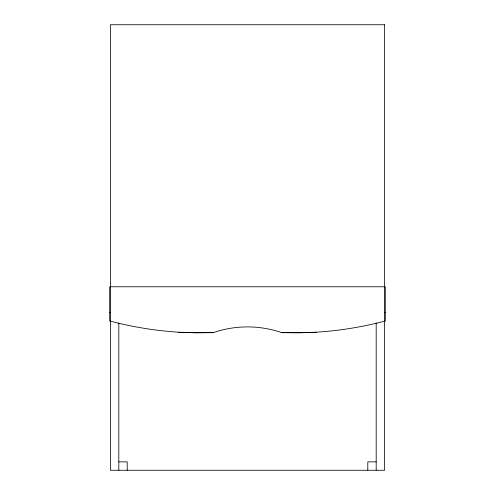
<?xml version="1.0" encoding="UTF-8"?>
<svg xmlns="http://www.w3.org/2000/svg" width="495" height="495" viewBox="0 0 495 495"><rect width="100%" height="100%" fill="white"/><g stroke="black" fill="none" stroke-linecap="round" stroke-linejoin="round"><path stroke-width="0.74" d="M316.039 332.195L316.039 332.64L281.766 332.64A105.268 105.268 0 0 0 213.234 332.64L195.933 332.832L178.639 332.182A353.968 353.968 0 0 1 144.262 328.346L135.741 326.861A353.968 353.968 0 0 1 110.422 321.175M109.711 312.5L110.422 312.5M384.578 312.5L385.289 312.5M110.422 321.082L109.711 321.082L109.711 286.766L385.289 286.766L385.289 321.082L384.578 321.082M213.234 332.64L178.961 332.64L178.961 332.195M118.812 461.86L127.203 461.86L127.203 470.25M376.188 461.86L367.797 461.86L367.797 470.25M281.766 332.64L299.067 332.832L316.361 332.182A353.968 353.968 0 0 0 350.738 328.346L359.259 326.861A353.968 353.968 0 0 0 384.578 321.175M376.188 322.957L376.188 470.25M118.812 322.957L118.812 470.25M384.578 24.75L110.422 24.75L110.422 470.25L384.578 470.25L384.578 24.75"/></g></svg>
